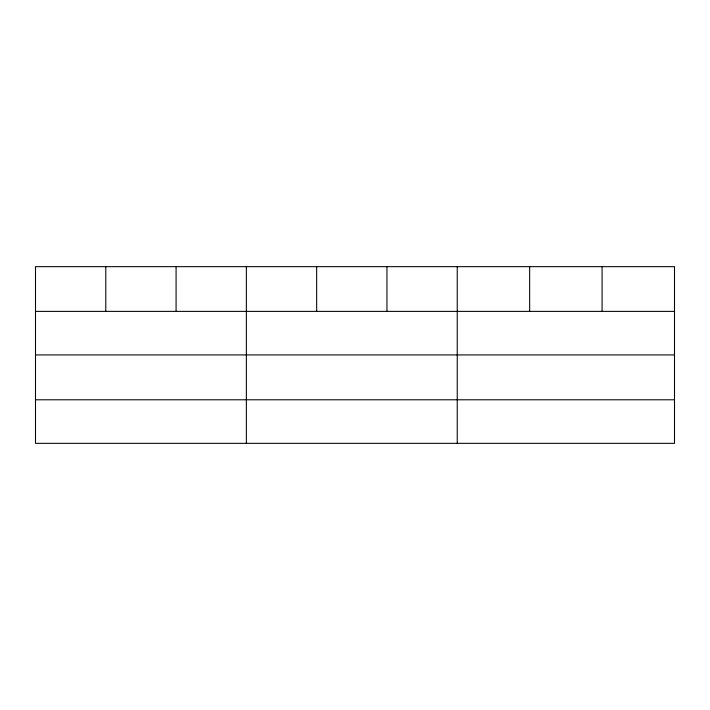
<?xml version="1.0" encoding="UTF-8"?>
<svg xmlns="http://www.w3.org/2000/svg" width="710" height="710" viewBox="0 0 710 710"><rect width="100%" height="100%" fill="white"/><g stroke="black" fill="none" stroke-linecap="round" stroke-linejoin="round"><path stroke-width="1.06" d="M674.5 354.929L674.5 266.658L35.5 266.658L35.5 443.342L674.5 443.342L674.5 354.929L35.5 354.929M35.5 311.379L674.5 311.379M35.5 399.792L674.5 399.792M602.08 266.658L602.08 311.379M529.66 266.658L529.66 311.379M457.24 266.658L457.24 443.342M386.95 266.658L386.95 311.379M316.66 266.658L316.66 311.379M246.37 266.658L246.37 443.342M176.08 266.658L176.08 311.379M105.79 266.658L105.79 311.379"/></g></svg>
